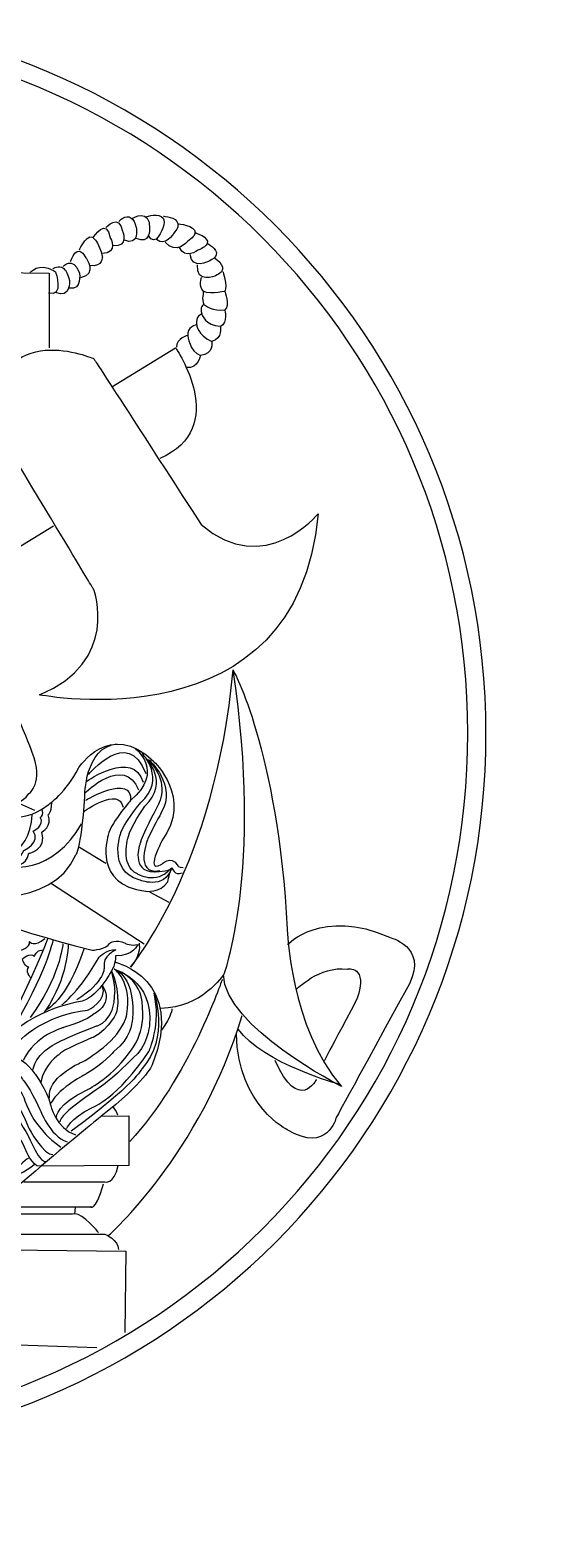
# Model space of a CAD drawing. Header units: inches. Extents: x -172 to 397, y -177 to 127.
# Drawn here: x 388.25 to 390.81, y 116.42 to 123.69 of the extents above; entities that cross this region are included whole.
import ezdxf

# ---------------------------------------------------------------- set-up
doc = ezdxf.new("R2010")
doc.units = ezdxf.units.IN
doc.header["$MEASUREMENT"] = 0
doc.linetypes.add('SolidLine', pattern=[0])

# ---------------------------------------------------------------- blocks, each defined once
blk = doc.blocks.new('headdd')
at = {"color": 4}
for p, q in [((550.6393, 533.0519), (551.1705, 533.0449)), ((551.1705, 533.0449), (551.1705, 532.802)), ((550.8739, 532.0347), (551.1843, 532.2248)), ((551.1239, 531.3009), (551.0748, 531.322)), ((551.2688, 531.1821), (551.3542, 531.1293)), ((551.1783, 531.0633), (551.4783, 530.868)), ((551.4964, 531.0369), (551.5585, 531.0026)), ((550.9946, 530.0145), (551.3085, 530.0145)), ((551.2533, 529.9915), (551.2558, 530.0127)), ((551.3256, 529.5564), (551.005, 529.5674))]:
    blk.add_line(p, q, dxfattribs=at)
for centre, major_axis in [((550.2548, 531.549), (1.6499, 1.6499)), ((550.2565, 531.5512), (1.6072, 1.6072))]:
    blk.add_ellipse(centre, major_axis=major_axis, ratio=1, start_param=5.497787, end_param=11.780972, dxfattribs=at)
for points, knots in [([(551.3136, 533.1611), (551.3136, 533.1611), (551.3585, 533.2279), (551.3688, 533.1593), (551.3688, 533.1593), (551.3981, 533.11), (551.3412, 533.1082)], [0, 0, 0, 0, 1, 1, 1, 2, 2, 2, 2]), ([(551.355, 533.1927), (551.355, 533.1927), (551.3964, 533.2403), (551.4085, 533.1804), (551.4085, 533.1804), (551.4309, 533.1293), (551.3775, 533.1329)], [0, 0, 0, 0, 1, 1, 1, 2, 2, 2, 2]), ([(551.3964, 533.2121), (551.3964, 533.2121), (551.4186, 533.2377), (551.437, 533.2233), (551.4432, 533.2185), (551.449, 533.2091), (551.4533, 533.1927), (551.4533, 533.1927), (551.4654, 533.1293), (551.4119, 533.1523)], [0, 0, 0, 0, 1, 1, 1, 2, 2, 2, 3, 3, 3, 3]), ([(551.4413, 533.2227), (551.4413, 533.2227), (551.4982, 533.2578), (551.4964, 533.1892), (551.4964, 533.1892), (551.4981, 533.1346), (551.4533, 533.1575)], [0, 0, 0, 0, 1, 1, 1, 2, 2, 2, 2]), ([(551.4861, 533.2279), (551.4861, 533.2279), (551.5278, 533.2418), (551.5399, 533.2227), (551.544, 533.2164), (551.5447, 533.2064), (551.5395, 533.1909), (551.5395, 533.1909), (551.5154, 533.1223), (551.4913, 533.1681)], [0, 0, 0, 0, 1, 1, 1, 2, 2, 2, 3, 3, 3, 3]), ([(551.5413, 533.2297), (551.5413, 533.2297), (551.5839, 533.2268), (551.5883, 533.2052), (551.5899, 533.1973), (551.5865, 533.187), (551.574, 533.1734), (551.574, 533.1734), (551.5465, 533.1276), (551.5189, 533.154)], [0, 0, 0, 0, 1, 1, 1, 2, 2, 2, 3, 3, 3, 3]), ([(551.2688, 533.1206), (551.2688, 533.1206), (551.2981, 533.1857), (551.3188, 533.154), (551.3188, 533.154), (551.3326, 533.1399), (551.3429, 533.0995), (551.3429, 533.0995), (551.3464, 533.0625), (551.3016, 533.0695)], [0, 0, 0, 0, 1, 1, 1, 2, 2, 2, 3, 3, 3, 3]), ([(551.5883, 533.2052), (551.5883, 533.2052), (551.6453, 533.1991), (551.644, 533.1761), (551.6435, 533.1684), (551.6366, 533.1588), (551.6189, 533.147), (551.6189, 533.147), (551.5827, 533.103), (551.5465, 533.1452)], [0, 0, 0, 0, 1, 1, 1, 2, 2, 2, 3, 3, 3, 3]), ([(551.2395, 533.0819), (551.2395, 533.0819), (551.2619, 533.1505), (551.2895, 533.0942), (551.2895, 533.0942), (551.3292, 533.0414), (551.2722, 533.0291)], [0, 0, 0, 0, 1, 1, 1, 2, 2, 2, 2]), ([(551.644, 533.1761), (551.644, 533.1761), (551.691, 533.1617), (551.6832, 533.1411), (551.6806, 533.1342), (551.6719, 533.1267), (551.6534, 533.1188), (551.6534, 533.1188), (551.6102, 533.0872), (551.593, 533.1276)], [0, 0, 0, 0, 1, 1, 1, 2, 2, 2, 3, 3, 3, 3]), ([(551.6832, 533.1411), (551.6832, 533.1411), (551.7188, 533.1236), (551.7126, 533.1037), (551.7105, 533.0971), (551.7038, 533.0902), (551.6896, 533.0836), (551.6896, 533.0836), (551.6344, 533.0537), (551.6275, 533.1047)], [0, 0, 0, 0, 1, 1, 1, 2, 2, 2, 3, 3, 3, 3]), ([(551.2153, 533.066), (551.2153, 533.066), (551.2464, 533.103), (551.2688, 533.0449), (551.2688, 533.0449), (551.2774, 532.9886), (551.236, 532.9956)], [0, 0, 0, 0, 1, 1, 1, 2, 2, 2, 2]), ([(551.7068, 533.0942), (551.7068, 533.0942), (551.7451, 533.0705), (551.7294, 533.0493), (551.7292, 533.049), (551.7289, 533.0487), (551.7287, 533.0485), (551.7283, 533.0479), (551.7278, 533.0474), (551.7273, 533.0468), (551.7236, 533.0431), (551.7182, 533.0395), (551.7103, 533.0361), (551.7103, 533.0361), (551.6465, 533.0079), (551.6517, 533.0713)], [0, 0, 0, 0, 1, 1, 1, 2, 2, 2, 3, 3, 3, 4, 4, 4, 5, 5, 5, 5]), ([(551.1084, 533.0458), (551.1084, 533.0458), (551.1367, 533.0818), (551.1842, 533.053), (551.1865, 533.0517), (551.1888, 533.0501), (551.1912, 533.0484), (551.1912, 533.0484), (551.2197, 532.9639), (551.1679, 532.9798)], [0, 0, 0, 0, 1, 1, 1, 2, 2, 2, 3, 3, 3, 3]), ([(551.1826, 533.0589), (551.1826, 533.0589), (551.2015, 533.0732), (551.2177, 533.0595), (551.225, 533.0532), (551.2317, 533.0415), (551.236, 533.0203), (551.236, 533.0203), (551.2412, 532.9604), (551.1912, 532.9815)], [0, 0, 0, 0, 1, 1, 1, 2, 2, 2, 3, 3, 3, 3]), ([(551.7344, 533.0502), (551.7344, 533.0502), (551.7499, 533.0044), (551.7405, 532.985), (551.7405, 532.985), (551.7585, 532.9411), (551.7405, 532.9252), (551.7405, 532.9252), (551.7517, 532.8848), (551.7258, 532.8707), (551.7258, 532.8707), (551.7353, 532.8337), (551.6982, 532.8222), (551.6982, 532.8222), (551.706, 532.7809), (551.6611, 532.7774), (551.6611, 532.7774), (551.6551, 532.7343), (551.6163, 532.7378)], [0, 0, 0, 0, 1, 1, 1, 2, 2, 2, 3, 3, 3, 4, 4, 4, 5, 5, 5, 6, 6, 6, 6]), ([(551.6637, 533.0308), (551.6637, 533.0308), (551.6523, 533.0018), (551.6714, 532.984), (551.672, 532.9834), (551.6637, 532.9595), (551.6724, 532.9428), (551.6724, 532.9428), (551.6577, 532.9349), (551.6654, 532.9121), (551.6654, 532.9121), (551.6439, 532.9041), (551.649, 532.8777), (551.649, 532.8777), (551.6154, 532.8671), (551.6206, 532.8425), (551.6206, 532.8425), (551.5835, 532.8346), (551.5835, 532.8038)], [0, 0, 0, 0, 1, 1, 1, 2, 2, 2, 3, 3, 3, 4, 4, 4, 5, 5, 5, 6, 6, 6, 6]), ([(551.1395, 531.6757), (551.1395, 531.6757), (551.9776, 531.5103), (552.0431, 532.2635), (552.0431, 532.2635), (551.8707, 532.0523), (551.6637, 532.2283), (551.3154, 532.7668), (551.3154, 532.7668), (551.3154, 532.7668), (551.3154, 532.7668), (551.005, 532.9041), (550.9808, 532.5732), (551.3154, 532.0171), (551.3154, 532.0171), (551.3154, 532.0171), (551.3154, 532.0171), (551.4016, 531.7849), (551.1395, 531.6757)], [0, 0, 0, 0, 1, 1, 1, 2, 2, 2, 3, 3, 3, 4, 4, 4, 5, 5, 5, 6, 6, 6, 6]), ([(551.374, 532.6753), (551.374, 532.6753), (551.5809, 532.802), (551.5809, 532.802), (551.5809, 532.802), (551.7603, 532.5416), (551.5292, 532.443)], [0, 0, 0, 0, 1, 1, 1, 2, 2, 2, 2]), ([(550.8877, 531.2815), (550.8877, 531.2815), (551.0619, 531.2938), (551.1049, 531.3554), (551.1049, 531.3554), (551.155, 531.3907), (551.1153, 531.4892), (551.1153, 531.4892), (551.0291, 531.718), (550.9997, 531.7338)], [0, 0, 0, 0, 1, 1, 1, 2, 2, 2, 3, 3, 3, 3]), ([(551.462, 530.8697), (551.462, 530.8697), (551.4723, 530.8346), (551.4343, 530.7923), (551.4343, 530.7923), (551.712, 531.1231), (551.7672, 531.7567), (551.7672, 531.7567), (551.9121, 531.4997), (551.9431, 530.9155), (551.9431, 530.9155), (551.9535, 530.5952), (552.119, 530.4051), (552.119, 530.4051), (551.7396, 530.5987), (551.7362, 530.7677), (551.7362, 530.7677), (551.6637, 530.6585), (551.5326, 530.6585)], [0, 0, 0, 0, 1, 1, 1, 2, 2, 2, 3, 3, 3, 4, 4, 4, 5, 5, 5, 6, 6, 6, 6]), ([(551.005, 531.2974), (551.005, 531.2974), (551.067, 531.2446), (551.167, 531.3185), (551.167, 531.3185), (551.2274, 531.3607), (551.2653, 531.4382), (551.2653, 531.4382), (551.3671, 531.5983), (551.5102, 531.4593), (551.5102, 531.4593), (551.6379, 531.3414), (551.5361, 531.2023), (551.5361, 531.2023), (551.5102, 531.1478), (551.5119, 531.139), (551.5119, 531.139), (551.5016, 531.1091), (551.5344, 531.1249), (551.5344, 531.1249), (551.5654, 531.1601), (551.5878, 531.1214), (551.5878, 531.1214), (551.5878, 531.1161), (551.6051, 531.1161)], [0, 0, 0, 0, 1, 1, 1, 2, 2, 2, 3, 3, 3, 4, 4, 4, 5, 5, 5, 6, 6, 6, 7, 7, 7, 8, 8, 8, 8]), ([(550.8894, 531.0228), (550.8894, 531.0228), (551.1808, 530.9753), (551.2567, 531.1565), (551.2567, 531.1565), (551.274, 531.1636), (551.286, 531.3466), (551.286, 531.3466), (551.2843, 531.505), (551.3912, 531.5174)], [0, 0, 0, 0, 1, 1, 1, 2, 2, 2, 3, 3, 3, 3]), ([(551.4481, 531.5033), (551.4481, 531.5033), (551.5482, 531.4276), (551.4343, 531.3326), (551.4343, 531.3326), (551.3636, 531.2534), (551.3602, 531.2129), (551.3602, 531.2129), (551.3136, 531.0598), (551.4827, 531.0387), (551.4827, 531.0387), (551.5309, 531.0316), (551.5551, 531.0686), (551.5551, 531.0686), (551.562, 531.1073), (551.5689, 531.1144), (551.5689, 531.1144), (551.5775, 531.0879), (551.6016, 531.0985)], [0, 0, 0, 0, 1, 1, 1, 2, 2, 2, 3, 3, 3, 4, 4, 4, 5, 5, 5, 6, 6, 6, 6]), ([(551.5637, 531.1109), (551.5171, 531.0563), (551.4568, 531.095), (551.4568, 531.095), (551.3981, 531.1214), (551.4274, 531.2164), (551.4274, 531.2164), (551.4309, 531.2411), (551.4809, 531.315), (551.4809, 531.315), (551.5637, 531.3942), (551.4844, 531.4698), (551.4844, 531.4698), (551.4844, 531.4698), (551.4889, 531.4664), (551.4953, 531.4599), (551.5171, 531.438), (551.5602, 531.3813), (551.5189, 531.3079), (551.5189, 531.3079), (551.4688, 531.2164), (551.4654, 531.1935), (551.4654, 531.1935), (551.4326, 531.102), (551.5119, 531.102), (551.5119, 531.102), (551.5602, 531.102), (551.5689, 531.1144), (551.543, 531.0405), (551.462, 531.0756), (551.462, 531.0756), (551.3585, 531.1056), (551.4033, 531.2287), (551.4033, 531.2287), (551.4068, 531.2499), (551.4671, 531.3255), (551.4671, 531.3255), (551.5533, 531.4029), (551.4723, 531.4856), (551.4723, 531.4856)], [0, 0, 0, 0, 1, 1, 1, 2, 2, 2, 3, 3, 3, 4, 4, 4, 5, 5, 5, 6, 6, 6, 7, 7, 7, 8, 8, 8, 9, 9, 9, 10, 10, 10, 11, 11, 11, 12, 12, 12, 13, 13, 13, 13]), ([(551.493, 531.4663), (551.493, 531.4663), (551.5878, 531.3819), (551.5344, 531.2938), (551.5344, 531.2938), (551.5016, 531.2322), (551.4913, 531.2111), (551.4913, 531.2111), (551.443, 531.0897), (551.5292, 531.1056)], [0, 0, 0, 0, 1, 1, 1, 2, 2, 2, 3, 3, 3, 3]), ([(550.8997, 531.0316), (550.8997, 531.0316), (550.9429, 531.0334), (550.9515, 531.0721), (550.9515, 531.0721), (550.9997, 531.0774), (550.9911, 531.1056), (550.9911, 531.1056), (551.0136, 531.1003), (551.0187, 531.1144), (551.0187, 531.1144), (551.0688, 531.1284), (551.0877, 531.1707), (551.0877, 531.1707), (551.1446, 531.1971), (551.1188, 531.234), (551.1188, 531.234), (551.1584, 531.2534), (551.1412, 531.278), (551.1412, 531.278), (551.1567, 531.285), (551.1463, 531.3062)], [0, 0, 0, 0, 1, 1, 1, 2, 2, 2, 3, 3, 3, 4, 4, 4, 5, 5, 5, 6, 6, 6, 7, 7, 7, 7]), ([(550.9342, 531.0263), (550.9342, 531.0263), (550.9584, 531.0316), (550.967, 531.0528), (550.967, 531.0528), (551.0291, 531.058), (551.0204, 531.0897), (551.0204, 531.0897), (551.048, 531.0862), (551.0498, 531.1161), (551.0498, 531.1161), (551.0981, 531.1214), (551.1049, 531.1618), (551.1049, 531.1618), (551.1636, 531.1742), (551.1463, 531.2305), (551.1463, 531.2305), (551.1826, 531.2499), (551.167, 531.2868), (551.167, 531.2868), (551.1774, 531.2921), (551.1791, 531.3255)], [0, 0, 0, 0, 1, 1, 1, 2, 2, 2, 3, 3, 3, 4, 4, 4, 5, 5, 5, 6, 6, 6, 7, 7, 7, 7]), ([(550.8445, 531.0493), (550.8445, 531.0493), (550.9204, 531.0528), (550.9825, 531.1232), (550.9825, 531.1232), (551.1101, 531.1495), (551.1153, 531.2868)], [0, 0, 0, 0, 1, 1, 1, 2, 2, 2, 2]), ([(550.8842, 530.9859), (550.8842, 530.9859), (551.0015, 530.926), (551.3102, 530.8469), (551.3102, 530.8469), (551.3568, 530.8504), (551.3671, 530.8697), (551.3671, 530.8697), (551.3861, 530.8855), (551.4171, 530.8697), (551.4171, 530.8697), (551.4378, 530.8592), (551.4585, 530.8662), (551.4585, 530.8662), (551.443, 530.8275), (551.3861, 530.8293), (551.3861, 530.8293), (551.3861, 530.7993), (551.3723, 530.78), (551.3723, 530.78), (551.324, 530.6867), (551.2671, 530.6796), (551.2671, 530.6796), (551.0877, 530.6533), (550.998, 530.5177), (550.998, 530.5177), (550.8444, 530.2234), (550.7253, 530.0315), (550.7044, 529.9979), (550.6846, 529.9675), (550.6669, 529.9423), (550.6669, 529.9423), (550.6342, 529.9299), (550.648, 529.9071), (550.648, 529.9071), (550.61, 529.9018), (550.6273, 529.8595), (550.6273, 529.8595), (550.4634, 529.8332), (550.5048, 529.7328), (550.5048, 529.7328), (550.4996, 529.7117), (550.5876, 529.629), (550.5876, 529.629), (550.6677, 529.5422), (550.7053, 529.4727), (550.7064, 529.4708), (550.7074, 529.469), (550.7083, 529.4671), (550.7083, 529.4671), (550.7204, 529.4161), (550.8032, 529.4055), (550.8032, 529.4055), (550.8256, 529.3738), (550.8583, 529.3826)], [0, 0, 0, 0, 1, 1, 1, 2, 2, 2, 3, 3, 3, 4, 4, 4, 5, 5, 5, 6, 6, 6, 7, 7, 7, 8, 8, 8, 9, 9, 9, 10, 10, 10, 11, 11, 11, 12, 12, 12, 13, 13, 13, 14, 14, 14, 15, 15, 15, 16, 16, 16, 17, 17, 17, 18, 18, 18, 18]), ([(551.944, 530.8654), (551.944, 530.8654), (552.0552, 530.9867), (552.2751, 530.8891), (552.2751, 530.8891), (552.3992, 530.8601), (552.3397, 530.7386), (552.1017, 530.3031), (552.1017, 530.3031), (552.1017, 530.3031)], [0, 0, 0, 0, 1, 1, 1, 2, 2, 2, 3, 3, 3, 3]), ([(551.0429, 530.919), (551.0429, 530.919), (551.0429, 530.89), (551.0618, 530.8838), (551.0618, 530.8838), (551.0532, 530.8574), (551.0731, 530.8459), (551.0731, 530.8459), (551.111, 530.8556), (551.1067, 530.875), (551.1067, 530.875), (551.1222, 530.8556), (551.1567, 530.8855)], [0, 0, 0, 0, 1, 1, 1, 2, 2, 2, 3, 3, 3, 4, 4, 4, 4]), ([(551.2326, 530.8662), (551.2326, 530.8662), (551.2309, 530.7569), (551.1584, 530.6517), (551.1572, 530.65), (551.1561, 530.6483), (551.1548, 530.6467), (551.1543, 530.6459), (551.1538, 530.6452), (551.1532, 530.6445)], [0, 0, 0, 0, 1, 1, 1, 2, 2, 2, 3, 3, 3, 3]), ([(551.3861, 530.8081), (551.3861, 530.8081), (551.6154, 530.7536), (551.5051, 530.4755), (551.5051, 530.4755), (551.4792, 530.4157), (551.3395, 530.3083), (551.3395, 530.3083), (550.9877, 530.0233), (550.8445, 529.8772), (550.8445, 529.8772), (550.8773, 529.8314), (550.8428, 529.8209), (550.8428, 529.8209), (550.8532, 529.7804), (550.7911, 529.761)], [0, 0, 0, 0, 1, 1, 1, 2, 2, 2, 3, 3, 3, 4, 4, 4, 5, 5, 5, 5]), ([(551.111, 530.7571), (551.111, 530.7571), (551.0903, 530.7808), (551.1049, 530.7923), (551.1049, 530.7923), (551.0911, 530.7905), (551.0834, 530.8196), (551.0834, 530.8196), (551.1102, 530.8416), (551.1231, 530.8275), (551.1231, 530.8275), (551.1265, 530.8486), (551.1498, 530.8486)], [0, 0, 0, 0, 1, 1, 1, 2, 2, 2, 3, 3, 3, 4, 4, 4, 4]), ([(551.2119, 530.67), (551.2119, 530.67), (551.274, 530.7188), (551.3322, 530.8244), (551.3322, 530.8244), (551.358, 530.8521), (551.3865, 530.8482), (551.3865, 530.8482), (551.3412, 530.8271), (551.349, 530.7928), (551.349, 530.7928), (551.3542, 530.7452), (551.2597, 530.6858)], [0, 0, 0, 0, 1, 1, 1, 2, 2, 2, 3, 3, 3, 4, 4, 4, 4]), ([(551.1188, 530.4601), (551.1188, 530.4601), (551.1188, 530.5116), (551.2106, 530.5538), (551.2106, 530.5538), (551.2701, 530.5816), (551.3244, 530.6014), (551.3244, 530.6014), (551.3852, 530.6145), (551.3839, 530.7109), (551.3839, 530.7109), (551.3865, 530.7263), (551.3723, 530.78), (551.3723, 530.78), (551.402, 530.7201), (551.3904, 530.6502), (551.3904, 530.6502), (551.3697, 530.5921), (551.3128, 530.5644), (551.3128, 530.5644), (551.208, 530.5222), (551.2015, 530.5077), (551.2015, 530.5077), (551.155, 530.4786), (551.1433, 530.4192)], [0, 0, 0, 0, 1, 1, 1, 2, 2, 2, 3, 3, 3, 4, 4, 4, 5, 5, 5, 6, 6, 6, 7, 7, 7, 8, 8, 8, 8]), ([(551.1718, 530.3677), (551.1602, 530.4324), (551.2701, 530.4812), (551.2701, 530.4812), (551.2817, 530.4812), (551.3464, 530.5314), (551.3464, 530.5314), (551.4214, 530.5947), (551.4227, 530.641), (551.4227, 530.641), (551.4374, 530.7368), (551.3947, 530.7761), (551.3838, 530.7844), (551.3822, 530.7856), (551.3813, 530.7861), (551.3813, 530.7861), (551.3813, 530.7861), (551.455, 530.765), (551.4395, 530.6145), (551.4395, 530.6145), (551.4357, 530.5618), (551.3813, 530.5195), (551.3813, 530.5195), (551.3451, 530.4773), (551.2908, 530.4456), (551.2908, 530.4456), (551.2054, 530.4047), (551.1757, 530.3506)], [0, 0, 0, 0, 1, 1, 1, 2, 2, 2, 3, 3, 3, 4, 4, 4, 5, 5, 5, 6, 6, 6, 7, 7, 7, 8, 8, 8, 9, 9, 9, 9]), ([(551.1938, 530.3057), (551.1938, 530.3057), (551.1951, 530.3492), (551.296, 530.3955), (551.296, 530.3955), (551.38, 530.4377), (551.4395, 530.5275), (551.4395, 530.5275), (551.4926, 530.5868), (551.468, 530.7016), (551.468, 530.7016), (551.4522, 530.7628), (551.3838, 530.7844), (551.3838, 530.7844), (551.5094, 530.7505), (551.4964, 530.604), (551.4964, 530.604), (551.4874, 530.5301), (551.4434, 530.4984), (551.4434, 530.4984), (551.38, 530.4337), (551.3464, 530.41), (551.3464, 530.41), (551.1977, 530.3123), (551.2054, 530.2898)], [0, 0, 0, 0, 1, 1, 1, 2, 2, 2, 3, 3, 3, 4, 4, 4, 5, 5, 5, 6, 6, 6, 7, 7, 7, 8, 8, 8, 8]), ([(551.9724, 530.7201), (551.9724, 530.7201), (552.0474, 530.7967), (552.138, 530.7861), (552.138, 530.7861), (552.2078, 530.7993), (552.169, 530.6885), (552.063, 530.4878), (552.063, 530.4878), (552.063, 530.4878)], [0, 0, 0, 0, 1, 1, 1, 2, 2, 2, 3, 3, 3, 3]), ([(551.0528, 530.5103), (551.0528, 530.5103), (551.0502, 530.5644), (551.1744, 530.6198), (551.1744, 530.6198), (551.23, 530.6462), (551.2947, 530.6528), (551.2947, 530.6528), (551.3632, 530.6832), (551.3425, 530.7334), (551.3425, 530.7334), (551.3865, 530.6792), (551.3115, 530.637), (551.3115, 530.637), (551.2972, 530.6212), (551.217, 530.5961), (551.217, 530.5961), (551.1226, 530.571), (551.0864, 530.4892)], [0, 0, 0, 0, 1, 1, 1, 2, 2, 2, 3, 3, 3, 4, 4, 4, 5, 5, 5, 6, 6, 6, 6]), ([(551.2274, 530.2687), (551.2274, 530.2687), (551.2352, 530.2978), (551.3089, 530.3361), (551.3089, 530.3361), (551.3943, 530.3677), (551.4938, 530.5182), (551.4938, 530.5182), (551.5352, 530.6079), (551.5107, 530.7083), (551.5107, 530.7083), (551.5624, 530.5644), (551.4719, 530.4628), (551.4719, 530.4628), (551.4473, 530.41), (551.2416, 530.2595)], [0, 0, 0, 0, 1, 1, 1, 2, 2, 2, 3, 3, 3, 4, 4, 4, 5, 5, 5, 5]), ([(552.1017, 530.3031), (552.1017, 530.3031), (552.0735, 530.1869), (551.9452, 530.2635), (551.9452, 530.2635), (551.7835, 530.34), (551.7784, 530.5749)], [0, 0, 0, 0, 1, 1, 1, 2, 2, 2, 2]), ([(550.998, 530.5177), (550.998, 530.5177), (551.0735, 530.5208), (551.1239, 530.4456), (551.1239, 530.4456), (551.1627, 530.3968), (551.1744, 530.3453), (551.1744, 530.3453), (551.1925, 530.27), (551.2558, 530.2476)], [0, 0, 0, 0, 1, 1, 1, 2, 2, 2, 3, 3, 3, 3]), ([(550.983, 530.4839), (550.983, 530.4839), (551.0528, 530.4826), (551.0838, 530.4284), (551.0838, 530.4284), (551.1084, 530.4007), (551.1395, 530.3321), (551.1395, 530.3321), (551.1718, 530.2437), (551.2287, 530.2252)], [0, 0, 0, 0, 1, 1, 1, 2, 2, 2, 3, 3, 3, 3]), ([(550.9506, 530.4205), (550.9506, 530.4205), (551.0321, 530.4033), (551.0644, 530.3506), (551.0644, 530.3506), (551.0916, 530.3057), (551.1032, 530.2714), (551.1032, 530.2714), (551.155, 530.1776), (551.1821, 530.1843)], [0, 0, 0, 0, 1, 1, 1, 2, 2, 2, 3, 3, 3, 3]), ([(550.9649, 530.4535), (550.9649, 530.4535), (551.0593, 530.4403), (551.0877, 530.369), (551.0877, 530.369), (551.1097, 530.3018), (551.1446, 530.2674), (551.1446, 530.2674), (551.164, 530.2397), (551.208, 530.208)], [0, 0, 0, 0, 1, 1, 1, 2, 2, 2, 3, 3, 3, 3]), ([(551.3395, 530.3083), (551.3395, 530.3083), (551.4292, 530.3101), (551.4292, 530.3101), (551.4292, 530.3101), (551.4292, 530.1482), (551.4292, 530.1482), (551.4292, 530.1482), (551.1395, 530.146), (551.1395, 530.146), (551.1162, 530.1447), (551.0942, 530.1988), (551.0942, 530.1988), (551.0748, 530.2503), (551.0243, 530.3044), (551.0243, 530.3044), (550.9571, 530.373), (550.9222, 530.369), (550.9222, 530.369)], [0, 0, 0, 0, 1, 1, 1, 2, 2, 2, 3, 3, 3, 4, 4, 4, 5, 5, 5, 6, 6, 6, 6]), ([(550.9364, 530.3955), (550.9364, 530.3955), (550.9953, 530.4008), (551.045, 530.3333), (551.045, 530.3333), (551.0868, 530.2753), (551.1012, 530.2469), (551.1012, 530.2469), (551.1444, 530.1443), (551.1627, 530.1631)], [0, 0, 0, 0, 1, 1, 1, 2, 2, 2, 3, 3, 3, 3]), ([(551.1032, 530.1724), (551.1032, 530.1724), (551.0722, 530.1539), (551.0502, 530.1117), (551.0502, 530.1117), (551.0942, 530.1262), (551.1226, 530.1526)], [0, 0, 0, 0, 1, 1, 1, 2, 2, 2, 2]), ([(551.0877, 530.0954), (551.0877, 530.0954), (551.3498, 530.0954), (551.3498, 530.0954), (551.3498, 530.0954), (551.3809, 530.0849), (551.3947, 530.1482)], [0, 0, 0, 0, 1, 1, 1, 2, 2, 2, 2]), ([(551.3309, 529.9309), (551.3309, 529.9309), (551.2791, 529.9942), (551.2533, 529.9915), (551.2274, 529.9889), (550.9765, 529.9915), (550.9765, 529.9915)], [0, 0, 0, 0, 1, 1, 1, 2, 2, 2, 2]), ([(550.6704, 529.9405), (550.6704, 529.9405), (550.6669, 529.9423), (550.6669, 529.9423), (550.6669, 529.9423), (550.767, 529.9669), (550.8445, 529.8772), (550.8445, 529.8772), (551.4188, 529.8701), (551.4188, 529.8701), (551.4188, 529.8701), (551.4159, 529.6067), (551.4159, 529.6067)], [0, 0, 0, 0, 1, 1, 1, 2, 2, 2, 3, 3, 3, 4, 4, 4, 4]), ([(550.8937, 529.9256), (550.8937, 529.9256), (551.3516, 529.9256), (551.3516, 529.9256), (551.3516, 529.9256), (551.3956, 529.9071), (551.3956, 529.8754)], [0, 0, 0, 0, 1, 1, 1, 2, 2, 2, 2])]:
    blk.add_open_spline(points, degree=3, knots=knots, dxfattribs=at)
for points in [[(551.7405, 532.985), (551.7534, 532.9895), (551.6939, 532.9719), (551.6715, 532.986)], [(551.6724, 532.9428), (551.6724, 532.9428), (551.7042, 532.9182), (551.7405, 532.9252)], [(551.6654, 532.9121), (551.6654, 532.9121), (551.6784, 532.8724), (551.7258, 532.8724)], [(551.6206, 532.8425), (551.6206, 532.8425), (551.6258, 532.7897), (551.6611, 532.7774)], [(551.649, 532.8777), (551.649, 532.8777), (551.6508, 532.846), (551.6982, 532.8222)], [(551.7362, 530.7642), (551.7362, 530.7642), (551.8672, 531.0997), (551.7672, 531.7567)], [(551.2981, 531.417), (551.2981, 531.417), (551.4257, 531.5754), (551.4844, 531.4205)], [(551.286, 531.3572), (551.286, 531.3572), (551.4137, 531.4839), (551.4602, 531.3678)], [(551.2929, 531.3959), (551.2929, 531.3959), (551.443, 531.5015), (551.4757, 531.3924)], [(551.2895, 531.3343), (551.2895, 531.3343), (551.4413, 531.424), (551.4343, 531.3326)], [(551.2826, 531.2974), (551.2826, 531.2974), (551.3981, 531.3801), (551.4102, 531.3115)], [(550.76, 531.2514), (550.76, 531.2514), (551.0888, 530.9423), (551.2757, 531.2569)], [(551.1653, 530.8838), (551.1653, 530.8838), (551.0636, 530.6198), (550.9342, 530.4298)], [(551.1826, 530.8785), (551.1826, 530.8785), (551.1614, 530.7722), (551.0411, 530.5741)], [(551.2153, 530.868), (551.2153, 530.868), (551.2033, 530.7536), (551.1084, 530.6287)], [(551.283, 530.8508), (551.2261, 530.6805), (551.1584, 530.6517), (551.1584, 530.6517)], [(551.7318, 530.7518), (551.7318, 530.7518), (551.6232, 530.4298), (551.4318, 530.2265)], [(551.3619, 529.9203), (551.3619, 529.9203), (551.662, 530.1843), (551.7965, 530.6357)], [(551.5689, 530.6568), (551.5689, 530.6568), (551.5689, 530.633), (551.5352, 530.5881)], [(552.1147, 530.4113), (552.1147, 530.4113), (551.8664, 530.4773), (551.7836, 530.5908)], [(552.0379, 530.428), (552.0379, 530.428), (551.981, 530.3154), (551.9034, 530.4896)], [(551.393, 530.3123), (551.393, 530.3123), (551.3904, 530.3255), (551.3787, 530.3374)], [(551.3024, 530.0153), (551.3024, 530.0153), (551.3205, 529.9915), (551.3464, 530.0892)]]:
    blk.add_open_spline(points, degree=3, dxfattribs=at)

msp = doc.modelspace()

# ---------------------------------------------------------------- block references
at = {"color": 2, "linetype": 'SolidLine', "lineweight": 0, "xscale": 1.499996394110936, "yscale": 1.499996394110936, "zscale": 1.499996394110936}
msp.add_blockref('headdd', (-438.41, -677.0582), dxfattribs=at)

doc.saveas('drawing.dxf')
